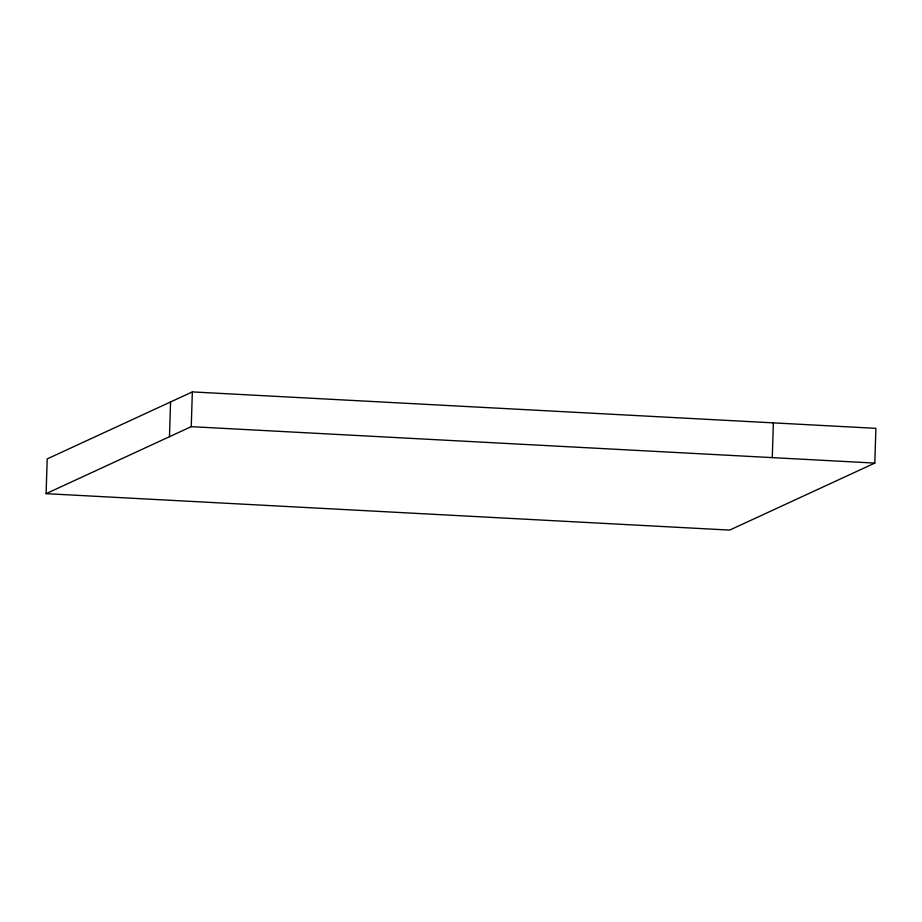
<?xml version="1.0" encoding="UTF-8"?>
<svg xmlns="http://www.w3.org/2000/svg" width="922" height="922" viewBox="0 0 922 922"><rect width="100%" height="100%" fill="white"/><g stroke="black" fill="none" stroke-linecap="round" stroke-linejoin="round"><path stroke-width="1.38" d="M46.1 493.662L47.195 458.914L192.341 391.908L875.9 428.338L874.805 463.086L729.659 530.092L46.1 493.662L191.246 426.656L874.805 463.086M169.475 436.705L170.57 401.957M191.246 426.656L192.341 391.908M772.279 457.623L773.362 422.875"/></g></svg>
